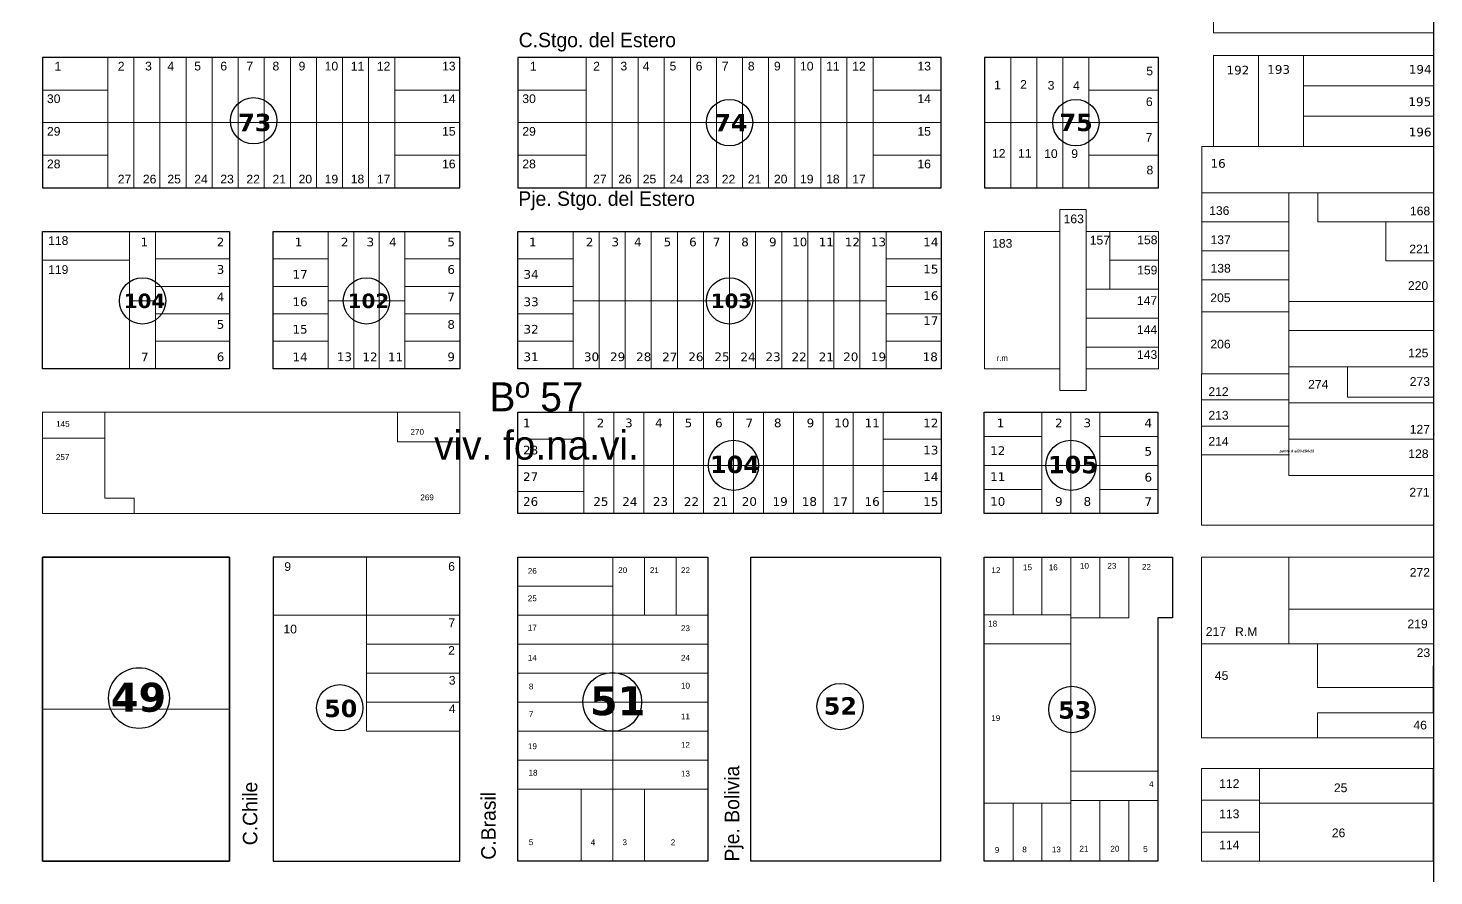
# Model space of a CAD drawing. Header units: millimetres. Extents: x 0 to 6558, y 60 to 10727.
# Drawn here: x 1695 to 2180, y 7617.8 to 7910.3 of the extents above; entities that cross this region are included whole.
import ezdxf

# ---------------------------------------------------------------- set-up
doc = ezdxf.new("R2010")
doc.units = ezdxf.units.MM
for name, color, linetype, lineweight in [('0 NOMBRE DE BARRIOS', 251, 'Continuous', 35), ('0 N° DE PARCELA', 255, 'Continuous', 25), ('0 SIG - PARCELAS', 252, 'Continuous', 18), ('EQUIPAMIENTOS', 10, 'Continuous', 18)]:
    doc.layers.add(name, color=color, linetype=linetype, lineweight=lineweight)
for name, color, linetype in [('0 NOMBRE DE CALLES', 255, 'Continuous'), ('0 N° DE MANZANA', 255, 'Continuous'), ('0 SIG - CHACRAS', 253, 'Continuous'), ('0 SIG - MANZANAS', 253, 'Continuous')]:
    doc.layers.add(name, color=color, linetype=linetype)
doc.layers.add('auxiliares', color=3, linetype='Continuous', plot=False)
doc.styles.get("Standard").update_dxf_attribs({"font": 'arial.ttf'})
doc.styles.add('STYLE1', font='arial.ttf')
doc.styles.add('taller4', font='', dxfattribs={"height": 0.9})
doc.styles.get('taller4').set_extended_font_data('Arial', italic=True, bold=True)

msp = doc.modelspace()

# ---------------------------------------------------------------- linework, layer by layer
at = {"layer": '0 N° DE MANZANA'}
for centre, radius in [((1772.803, 7878.316), 8), ((1936.979, 7877.675), 8), ((2056.479, 7877.675), 8), ((1734.479, 7816.175), 8), ((1811.724, 7816.175), 8), ((1936.979, 7816.175), 8), ((1938.354, 7759.434), 8.656), ((2054.779, 7759.434), 8.656), ((1733.24, 7679.166), 10.478), ((1896.538, 7677.832), 10.128), ((1802.517, 7675.829), 8), ((1975.141, 7676.225), 8), ((2055.085, 7675.215), 8)]:
    msp.add_circle(centre, radius, dxfattribs=at)
at = {"layer": '0 N° DE PARCELA'}
msp.add_point((2179.979, 7770.212), dxfattribs=at)
at = {"layer": '0 SIG - CHACRAS'}
msp.add_lwpolyline([(1199.979, 7425.105), (2179.979, 7425.105), (2179.979, 8400.105), (1199.979, 8400.105)], close=True, dxfattribs=at)
at = {"layer": '0 SIG - MANZANAS'}
for points in [[(1699.979, 7855.175), (1843.979, 7855.175), (1843.979, 7900.175), (1699.979, 7900.175)], [(1863.979, 7855.175), (2009.979, 7855.175), (2009.979, 7900.175), (1863.979, 7900.175)], [(2024.979, 7855.175), (2084.979, 7855.175), (2084.979, 7900.175), (2024.979, 7900.175)], [(1764.479, 7792.745), (1699.979, 7792.745), (1699.979, 7840.175), (1764.479, 7840.175)], [(1843.969, 7792.745), (1779.479, 7792.745), (1779.479, 7840.175), (1843.969, 7840.175)], [(2009.979, 7792.745), (1863.979, 7792.745), (1863.979, 7840.175), (2009.979, 7840.175)], [(1863.979, 7777.745), (2009.979, 7777.745), (2009.979, 7742.817), (1863.979, 7742.817)], [(2024.779, 7777.745), (2084.779, 7777.745), (2084.779, 7742.817), (2024.779, 7742.817)], [(1699.979, 7622.885), (1764.479, 7622.885), (1764.479, 7727.745), (1699.979, 7727.745)], [(1779.479, 7622.885), (1843.979, 7622.885), (1843.979, 7727.745), (1779.479, 7727.745)], [(1863.979, 7727.745), (1929.479, 7727.745), (1929.479, 7622.885), (1863.979, 7622.885)], [(1944.279, 7727.745), (2009.779, 7727.745), (2009.779, 7622.885), (1944.279, 7622.885)]]:
    msp.add_lwpolyline(points, close=True, dxfattribs=at)
for points in [[(1699.979, 7727.745), (1764.479, 7727.745), (1764.479, 7622.885), (1699.979, 7622.885), (1699.979, 7727.745)], [(2024.779, 7727.817), (2089.779, 7727.817), (2089.779, 7706.815), (2084.779, 7706.815), (2084.779, 7622.885), (2024.779, 7622.885), (2024.779, 7727.817)]]:
    msp.add_lwpolyline(points, dxfattribs=at)
at = {"layer": '0 SIG - PARCELAS'}
for points in [[(2103.979, 7908.605), (2179.979, 7908.605), (2179.979, 7921.605), (2103.979, 7921.605)], [(2119.479, 7900.877), (2103.979, 7900.877), (2103.979, 7869.447), (2119.479, 7869.447)], [(2134.979, 7869.447), (2119.479, 7869.447), (2119.479, 7900.877), (2134.979, 7900.877)], [(2179.979, 7900.877), (2134.979, 7900.877), (2134.979, 7890.407), (2179.979, 7890.407)], [(1699.979, 7888.925), (1722.479, 7888.925), (1722.479, 7900.175), (1699.979, 7900.175)], [(1722.479, 7877.675), (1731.479, 7877.675), (1731.479, 7900.175), (1722.479, 7900.175)], [(1731.479, 7877.675), (1740.479, 7877.675), (1740.479, 7900.175), (1731.479, 7900.175)], [(1740.479, 7877.675), (1749.479, 7877.675), (1749.479, 7900.175), (1740.479, 7900.175)], [(1749.479, 7877.675), (1758.479, 7877.675), (1758.479, 7900.175), (1749.479, 7900.175)], [(1758.479, 7877.675), (1767.479, 7877.675), (1767.479, 7900.175), (1758.479, 7900.175)], [(1767.479, 7877.675), (1776.479, 7877.675), (1776.479, 7900.175), (1767.479, 7900.175)], [(1776.479, 7877.675), (1785.479, 7877.675), (1785.479, 7900.175), (1776.479, 7900.175)], [(1785.479, 7877.675), (1794.479, 7877.675), (1794.479, 7900.175), (1785.479, 7900.175)], [(1794.479, 7877.675), (1803.479, 7877.675), (1803.479, 7900.175), (1794.479, 7900.175)], [(1803.479, 7877.675), (1812.479, 7877.675), (1812.479, 7900.175), (1803.479, 7900.175)], [(1812.479, 7877.675), (1821.479, 7877.675), (1821.479, 7900.175), (1812.479, 7900.175)], [(1821.479, 7888.925), (1843.979, 7888.925), (1843.979, 7900.175), (1821.479, 7900.175)], [(1863.979, 7888.925), (1887.479, 7888.925), (1887.479, 7900.175), (1863.979, 7900.175)], [(1887.479, 7877.675), (1896.479, 7877.675), (1896.479, 7900.175), (1887.479, 7900.175)], [(1896.479, 7877.675), (1905.479, 7877.675), (1905.479, 7900.175), (1896.479, 7900.175)], [(1905.479, 7877.675), (1914.479, 7877.675), (1914.479, 7900.175), (1905.479, 7900.175)], [(1914.479, 7877.675), (1923.479, 7877.675), (1923.479, 7900.175), (1914.479, 7900.175)], [(1923.479, 7877.675), (1932.479, 7877.675), (1932.479, 7900.175), (1923.479, 7900.175)], [(1932.479, 7877.675), (1941.479, 7877.675), (1941.479, 7900.175), (1932.479, 7900.175)], [(1941.479, 7877.675), (1950.479, 7877.675), (1950.479, 7900.175), (1941.479, 7900.175)], [(1950.479, 7877.675), (1959.479, 7877.675), (1959.479, 7900.175), (1950.479, 7900.175)], [(1959.479, 7877.675), (1968.479, 7877.675), (1968.479, 7900.175), (1959.479, 7900.175)], [(1968.479, 7877.675), (1977.479, 7877.675), (1977.479, 7900.175), (1968.479, 7900.175)], [(1977.479, 7877.675), (1986.479, 7877.675), (1986.479, 7900.175), (1977.479, 7900.175)], [(1986.479, 7888.925), (2009.979, 7888.925), (2009.979, 7900.175), (1986.479, 7900.175)], [(2024.979, 7877.675), (2033.979, 7877.675), (2033.979, 7900.175), (2024.979, 7900.175)], [(2033.979, 7877.675), (2042.979, 7877.675), (2042.979, 7900.175), (2033.979, 7900.175)], [(2042.979, 7877.675), (2051.979, 7877.675), (2051.979, 7900.175), (2042.979, 7900.175)], [(2051.979, 7877.675), (2060.979, 7877.675), (2060.979, 7900.175), (2051.979, 7900.175)], [(2060.979, 7888.925), (2084.979, 7888.925), (2084.979, 7900.175), (2060.979, 7900.175)], [(1699.979, 7877.675), (1722.479, 7877.675), (1722.479, 7888.925), (1699.979, 7888.925)], [(1821.479, 7877.675), (1843.979, 7877.675), (1843.979, 7888.925), (1821.479, 7888.925)], [(1863.979, 7877.675), (1887.479, 7877.675), (1887.479, 7888.925), (1863.979, 7888.925)], [(1986.479, 7877.675), (2009.979, 7877.675), (2009.979, 7888.925), (1986.479, 7888.925)], [(2060.979, 7877.675), (2084.979, 7877.675), (2084.979, 7888.925), (2060.979, 7888.925)], [(2134.979, 7890.407), (2179.979, 7890.407), (2179.979, 7879.927), (2134.979, 7879.927)], [(1699.979, 7866.425), (1722.479, 7866.425), (1722.479, 7877.675), (1699.979, 7877.675)], [(1722.479, 7855.175), (1731.479, 7855.175), (1731.479, 7877.675), (1722.479, 7877.675)], [(1731.479, 7855.175), (1740.479, 7855.175), (1740.479, 7877.675), (1731.479, 7877.675)], [(1740.479, 7855.175), (1749.479, 7855.175), (1749.479, 7877.675), (1740.479, 7877.675)], [(1749.479, 7855.175), (1758.479, 7855.175), (1758.479, 7877.675), (1749.479, 7877.675)], [(1758.479, 7855.175), (1767.479, 7855.175), (1767.479, 7877.675), (1758.479, 7877.675)], [(1767.479, 7855.175), (1776.479, 7855.175), (1776.479, 7877.675), (1767.479, 7877.675)], [(1776.479, 7855.175), (1785.479, 7855.175), (1785.479, 7877.675), (1776.479, 7877.675)], [(1785.479, 7855.175), (1794.479, 7855.175), (1794.479, 7877.675), (1785.479, 7877.675)], [(1794.479, 7855.175), (1803.479, 7855.175), (1803.479, 7877.675), (1794.479, 7877.675)], [(1803.479, 7855.175), (1812.479, 7855.175), (1812.479, 7877.675), (1803.479, 7877.675)], [(1812.479, 7855.175), (1821.479, 7855.175), (1821.479, 7877.675), (1812.479, 7877.675)], [(1821.479, 7866.425), (1843.979, 7866.425), (1843.979, 7877.675), (1821.479, 7877.675)], [(1863.979, 7866.425), (1887.479, 7866.425), (1887.479, 7877.675), (1863.979, 7877.675)], [(1887.479, 7855.175), (1896.479, 7855.175), (1896.479, 7877.675), (1887.479, 7877.675)], [(1896.479, 7855.175), (1905.479, 7855.175), (1905.479, 7877.675), (1896.479, 7877.675)], [(1905.479, 7855.175), (1914.479, 7855.175), (1914.479, 7877.675), (1905.479, 7877.675)], [(1914.479, 7855.175), (1923.479, 7855.175), (1923.479, 7877.675), (1914.479, 7877.675)], [(1923.479, 7855.175), (1932.479, 7855.175), (1932.479, 7877.675), (1923.479, 7877.675)], [(1932.479, 7855.175), (1941.479, 7855.175), (1941.479, 7877.675), (1932.479, 7877.675)], [(1941.479, 7855.175), (1950.479, 7855.175), (1950.479, 7877.675), (1941.479, 7877.675)], [(1950.479, 7855.175), (1959.479, 7855.175), (1959.479, 7877.675), (1950.479, 7877.675)], [(1959.479, 7855.175), (1968.479, 7855.175), (1968.479, 7877.675), (1959.479, 7877.675)], [(1968.479, 7855.175), (1977.479, 7855.175), (1977.479, 7877.675), (1968.479, 7877.675)], [(1977.479, 7855.175), (1986.479, 7855.175), (1986.479, 7877.675), (1977.479, 7877.675)], [(1986.479, 7866.425), (2009.979, 7866.425), (2009.979, 7877.675), (1986.479, 7877.675)], [(2024.979, 7855.175), (2033.979, 7855.175), (2033.979, 7877.675), (2024.979, 7877.675)], [(2033.979, 7855.175), (2042.979, 7855.175), (2042.979, 7877.675), (2033.979, 7877.675)], [(2042.979, 7855.175), (2051.979, 7855.175), (2051.979, 7877.675), (2042.979, 7877.675)], [(2051.979, 7855.175), (2060.979, 7855.175), (2060.979, 7877.675), (2051.979, 7877.675)], [(2060.979, 7866.425), (2084.979, 7866.425), (2084.979, 7877.675), (2060.979, 7877.675)], [(2179.979, 7879.927), (2134.979, 7879.927), (2134.979, 7869.447), (2179.979, 7869.447)], [(2099.979, 7869.447), (2179.979, 7869.447), (2179.979, 7853.447), (2099.979, 7853.447)], [(1699.979, 7855.175), (1722.479, 7855.175), (1722.479, 7866.425), (1699.979, 7866.425)], [(1821.479, 7855.175), (1843.979, 7855.175), (1843.979, 7866.425), (1821.479, 7866.425)], [(1863.979, 7855.175), (1887.479, 7855.175), (1887.479, 7866.425), (1863.979, 7866.425)], [(1986.479, 7855.175), (2009.979, 7855.175), (2009.979, 7866.425), (1986.479, 7866.425)], [(2060.979, 7855.175), (2084.979, 7855.175), (2084.979, 7866.425), (2060.979, 7866.425)], [(2129.979, 7843.447), (2129.979, 7853.447), (2099.979, 7853.447), (2099.979, 7843.447)], [(2139.979, 7843.447), (2179.979, 7843.447), (2179.979, 7853.447), (2139.979, 7853.447)], [(2059.979, 7785.245), (2050.979, 7785.245), (2050.979, 7847.675), (2059.979, 7847.675)], [(2059.979, 7785.245), (2050.979, 7785.245), (2050.979, 7847.675), (2059.979, 7847.675)], [(2059.979, 7785.245), (2050.979, 7785.245), (2050.979, 7847.675), (2059.979, 7847.675)], [(2129.979, 7833.447), (2129.979, 7843.447), (2099.979, 7843.447), (2099.979, 7833.447)], [(2179.979, 7843.447), (2163.399, 7843.447), (2163.399, 7830.017), (2179.979, 7830.017)], [(1699.979, 7840.175), (1729.979, 7840.175), (1729.979, 7830.175), (1699.979, 7830.175)], [(1699.979, 7840.175), (1729.979, 7840.175), (1729.979, 7830.175), (1699.979, 7830.175)], [(1699.979, 7840.175), (1729.979, 7840.175), (1729.979, 7830.175), (1699.979, 7830.175)], [(1729.979, 7816.175), (1738.979, 7816.175), (1738.979, 7840.175), (1729.979, 7840.175)], [(1738.979, 7830.68), (1764.479, 7830.68), (1764.479, 7840.175), (1738.979, 7840.175)], [(1798.479, 7830.68), (1779.479, 7830.68), (1779.479, 7840.175), (1798.479, 7840.175)], [(1807.309, 7816.175), (1798.479, 7816.175), (1798.479, 7840.175), (1807.309, 7840.175)], [(1816.139, 7816.175), (1807.309, 7816.175), (1807.309, 7840.175), (1816.139, 7840.175)], [(1824.969, 7816.175), (1816.139, 7816.175), (1816.139, 7840.175), (1824.969, 7840.175)], [(1843.969, 7830.68), (1824.969, 7830.68), (1824.969, 7840.175), (1843.969, 7840.175)], [(1882.979, 7830.68), (1863.979, 7830.68), (1863.979, 7840.175), (1882.979, 7840.175)], [(1891.979, 7816.175), (1882.979, 7816.175), (1882.979, 7840.175), (1891.979, 7840.175)], [(1900.979, 7816.175), (1891.979, 7816.175), (1891.979, 7840.175), (1900.979, 7840.175)], [(1909.979, 7816.175), (1900.979, 7816.175), (1900.979, 7840.175), (1909.979, 7840.175)], [(1918.979, 7816.175), (1909.979, 7816.175), (1909.979, 7840.175), (1918.979, 7840.175)], [(1927.979, 7816.175), (1918.979, 7816.175), (1918.979, 7840.175), (1927.979, 7840.175)], [(1936.979, 7816.175), (1927.979, 7816.175), (1927.979, 7840.175), (1936.979, 7840.175)], [(1945.979, 7816.175), (1936.979, 7816.175), (1936.979, 7840.175), (1945.979, 7840.175)], [(1954.979, 7816.175), (1945.979, 7816.175), (1945.979, 7840.175), (1954.979, 7840.175)], [(1963.979, 7816.175), (1954.979, 7816.175), (1954.979, 7840.175), (1963.979, 7840.175)], [(1972.979, 7816.175), (1963.979, 7816.175), (1963.979, 7840.175), (1972.979, 7840.175)], [(1981.979, 7816.175), (1972.979, 7816.175), (1972.979, 7840.175), (1981.979, 7840.175)], [(1990.979, 7816.175), (1981.979, 7816.175), (1981.979, 7840.175), (1990.979, 7840.175)], [(2009.979, 7830.68), (1990.979, 7830.68), (1990.979, 7840.175), (2009.979, 7840.175)], [(2024.979, 7840.175), (2050.979, 7840.175), (2050.979, 7792.745), (2024.979, 7792.745)], [(2059.979, 7820.175), (2068.129, 7820.175), (2068.129, 7840.175), (2059.979, 7840.175)], [(2059.979, 7820.175), (2068.129, 7820.175), (2068.129, 7840.175), (2059.979, 7840.175)], [(2068.129, 7830.175), (2084.979, 7830.175), (2084.979, 7840.175), (2068.129, 7840.175)], [(2068.129, 7830.175), (2084.979, 7830.175), (2084.979, 7840.175), (2068.129, 7840.175)], [(2129.979, 7823.447), (2129.979, 7833.447), (2099.979, 7833.447), (2099.979, 7823.447)], [(1729.979, 7830.175), (1699.979, 7830.175), (1699.979, 7792.745), (1729.979, 7792.745)], [(1738.979, 7821.2), (1764.479, 7821.2), (1764.479, 7830.68), (1738.979, 7830.68)], [(1779.479, 7821.2), (1798.479, 7821.2), (1798.479, 7830.68), (1779.479, 7830.68)], [(1824.969, 7821.2), (1843.969, 7821.2), (1843.969, 7830.68), (1824.969, 7830.68)], [(1863.979, 7821.2), (1882.979, 7821.2), (1882.979, 7830.68), (1863.979, 7830.68)], [(1990.979, 7821.2), (2009.979, 7821.2), (2009.979, 7830.68), (1990.979, 7830.68)], [(2068.129, 7820.175), (2084.979, 7820.175), (2084.979, 7830.175), (2068.129, 7830.175)], [(2068.129, 7820.175), (2084.979, 7820.175), (2084.979, 7830.175), (2068.129, 7830.175)], [(2129.979, 7812.447), (2129.979, 7823.447), (2099.979, 7823.447), (2099.979, 7812.447)], [(1738.979, 7811.72), (1764.479, 7811.72), (1764.479, 7821.2), (1738.979, 7821.2)], [(1779.479, 7811.72), (1798.479, 7811.72), (1798.479, 7821.2), (1779.479, 7821.2)], [(1824.969, 7811.72), (1843.969, 7811.72), (1843.969, 7821.2), (1824.969, 7821.2)], [(1863.979, 7811.72), (1882.979, 7811.72), (1882.979, 7821.2), (1863.979, 7821.2)], [(1990.979, 7811.72), (2009.979, 7811.72), (2009.979, 7821.2), (1990.979, 7821.2)], [(2059.979, 7810.175), (2084.979, 7810.175), (2084.979, 7820.175), (2059.979, 7820.175)], [(2059.979, 7810.175), (2084.979, 7810.175), (2084.979, 7820.175), (2059.979, 7820.175)], [(1729.979, 7792.745), (1738.979, 7792.745), (1738.979, 7816.175), (1729.979, 7816.175)], [(1798.479, 7792.745), (1807.309, 7792.745), (1807.309, 7816.175), (1798.479, 7816.175)], [(1807.309, 7792.745), (1816.139, 7792.745), (1816.139, 7816.175), (1807.309, 7816.175)], [(1816.139, 7792.745), (1824.969, 7792.745), (1824.969, 7816.175), (1816.139, 7816.175)], [(1882.979, 7792.745), (1891.979, 7792.745), (1891.979, 7816.175), (1882.979, 7816.175)], [(1891.979, 7792.745), (1900.979, 7792.745), (1900.979, 7816.175), (1891.979, 7816.175)], [(1900.979, 7792.745), (1909.979, 7792.745), (1909.979, 7816.175), (1900.979, 7816.175)], [(1909.979, 7792.745), (1918.979, 7792.745), (1918.979, 7816.175), (1909.979, 7816.175)], [(1918.979, 7792.745), (1927.979, 7792.745), (1927.979, 7816.175), (1918.979, 7816.175)], [(1927.979, 7792.745), (1936.979, 7792.745), (1936.979, 7816.175), (1927.979, 7816.175)], [(1936.979, 7792.745), (1945.979, 7792.745), (1945.979, 7816.175), (1936.979, 7816.175)], [(1945.979, 7792.745), (1954.979, 7792.745), (1954.979, 7816.175), (1945.979, 7816.175)], [(1954.979, 7792.745), (1963.979, 7792.745), (1963.979, 7816.175), (1954.979, 7816.175)], [(1963.979, 7792.745), (1972.979, 7792.745), (1972.979, 7816.175), (1963.979, 7816.175)], [(1972.979, 7792.745), (1981.979, 7792.745), (1981.979, 7816.175), (1972.979, 7816.175)], [(1981.979, 7792.745), (1990.979, 7792.745), (1990.979, 7816.175), (1981.979, 7816.175)], [(1738.979, 7802.24), (1764.479, 7802.24), (1764.479, 7811.72), (1738.979, 7811.72)], [(1779.479, 7802.24), (1798.479, 7802.24), (1798.479, 7811.72), (1779.479, 7811.72)], [(1824.969, 7802.24), (1843.969, 7802.24), (1843.969, 7811.72), (1824.969, 7811.72)], [(1863.979, 7802.24), (1882.979, 7802.24), (1882.979, 7811.72), (1863.979, 7811.72)], [(1990.979, 7802.24), (2009.979, 7802.24), (2009.979, 7811.72), (1990.979, 7811.72)], [(2059.979, 7800.175), (2084.979, 7800.175), (2084.979, 7810.175), (2059.979, 7810.175)], [(2059.979, 7800.175), (2084.979, 7800.175), (2084.979, 7810.175), (2059.979, 7810.175)], [(2129.979, 7791.017), (2129.979, 7812.447), (2099.979, 7812.447), (2099.979, 7791.017)], [(2179.983, 7805.967), (2129.983, 7805.967), (2129.983, 7793.467), (2179.983, 7793.467)], [(1738.979, 7792.745), (1764.479, 7792.745), (1764.479, 7802.24), (1738.979, 7802.24)], [(1779.479, 7792.745), (1798.479, 7792.745), (1798.479, 7802.24), (1779.479, 7802.24)], [(1824.969, 7792.745), (1843.969, 7792.745), (1843.969, 7802.24), (1824.969, 7802.24)], [(1863.979, 7792.745), (1882.979, 7792.745), (1882.979, 7802.24), (1863.979, 7802.24)], [(1990.979, 7792.745), (2009.979, 7792.745), (2009.979, 7802.24), (1990.979, 7802.24)], [(2059.979, 7792.745), (2084.979, 7792.745), (2084.979, 7800.175), (2059.979, 7800.175)], [(2059.979, 7792.745), (2084.979, 7792.745), (2084.979, 7800.175), (2059.979, 7800.175)], [(2099.779, 7782.017), (2099.779, 7791.017), (2129.979, 7791.017), (2129.979, 7782.017)], [(2150.223, 7793.467), (2129.983, 7793.467), (2129.983, 7780.967), (2179.983, 7780.967), (2179.983, 7782.967), (2150.223, 7782.967)], [(2099.779, 7773.017), (2099.779, 7782.017), (2129.979, 7782.017), (2129.979, 7773.017)], [(2129.983, 7768.467), (2129.983, 7780.967), (2179.983, 7780.967), (2179.979, 7768.467)], [(1863.979, 7777.745), (1886.729, 7777.745), (1886.729, 7768.434), (1863.979, 7768.434)], [(1886.729, 7759.434), (1897.054, 7759.434), (1897.054, 7777.745), (1886.729, 7777.745)], [(1897.054, 7777.745), (1907.379, 7777.745), (1907.379, 7759.434), (1897.054, 7759.434)], [(1907.379, 7759.434), (1917.704, 7759.434), (1917.704, 7777.745), (1907.379, 7777.745)], [(1917.704, 7777.745), (1928.029, 7777.745), (1928.029, 7759.434), (1917.704, 7759.434)], [(1928.029, 7759.434), (1938.354, 7759.434), (1938.354, 7777.745), (1928.029, 7777.745)], [(1938.354, 7777.745), (1948.679, 7777.745), (1948.679, 7759.434), (1938.354, 7759.434)], [(1948.679, 7759.434), (1959.004, 7759.434), (1959.004, 7777.745), (1948.679, 7777.745)], [(1959.004, 7777.745), (1969.329, 7777.745), (1969.329, 7759.434), (1959.004, 7759.434)], [(1969.329, 7759.434), (1979.654, 7759.434), (1979.654, 7777.745), (1969.329, 7777.745)], [(1979.654, 7777.745), (1989.979, 7777.745), (1989.979, 7759.434), (1979.654, 7759.434)], [(2009.979, 7768.434), (1989.979, 7768.434), (1989.979, 7777.745), (2009.979, 7777.745)], [(2044.779, 7769.434), (2024.779, 7769.434), (2024.779, 7777.745), (2044.779, 7777.745)], [(2044.779, 7777.745), (2054.779, 7777.745), (2054.779, 7759.434), (2044.779, 7759.434)], [(2064.779, 7759.434), (2054.779, 7759.434), (2054.779, 7777.745), (2064.779, 7777.745)], [(2064.779, 7777.745), (2084.779, 7777.745), (2084.779, 7769.434), (2064.779, 7769.434)], [(2129.979, 7773.017), (2099.779, 7773.017), (2099.779, 7763.017), (2129.979, 7763.017)], [(1886.729, 7768.434), (1863.979, 7768.434), (1863.979, 7759.434), (1886.729, 7759.434)], [(1989.979, 7759.434), (2009.979, 7759.434), (2009.979, 7768.434), (1989.979, 7768.434)], [(2024.779, 7769.434), (2044.779, 7769.434), (2044.779, 7759.434), (2024.779, 7759.434)], [(2084.779, 7769.434), (2064.779, 7769.434), (2064.779, 7759.434), (2084.779, 7759.434)], [(2129.983, 7755.967), (2129.983, 7768.467), (2179.983, 7768.467), (2179.953, 7755.967)], [(2179.953, 7755.967), (2129.983, 7755.967), (2129.979, 7763.017), (2099.779, 7763.017), (2099.779, 7738.817), (2179.899, 7738.817)], [(1863.979, 7759.434), (1886.729, 7759.434), (1886.729, 7750.434), (1863.979, 7750.434)], [(1897.054, 7742.817), (1886.729, 7742.817), (1886.729, 7759.434), (1897.054, 7759.434)], [(1907.379, 7759.434), (1897.054, 7759.434), (1897.054, 7742.817), (1907.379, 7742.817)], [(1917.704, 7742.817), (1907.379, 7742.817), (1907.379, 7759.434), (1917.704, 7759.434)], [(1928.029, 7759.434), (1917.704, 7759.434), (1917.704, 7742.817), (1928.029, 7742.817)], [(1938.354, 7742.817), (1928.029, 7742.817), (1928.029, 7759.434), (1938.354, 7759.434)], [(1948.679, 7759.434), (1938.354, 7759.434), (1938.354, 7742.817), (1948.679, 7742.817)], [(1959.004, 7742.817), (1948.679, 7742.817), (1948.679, 7759.434), (1959.004, 7759.434)], [(1969.329, 7742.817), (1959.004, 7742.817), (1959.004, 7759.434), (1969.329, 7759.434)], [(1979.654, 7759.434), (1969.329, 7759.434), (1969.329, 7742.817), (1979.654, 7742.817)], [(1989.979, 7742.817), (1979.654, 7742.817), (1979.654, 7759.434), (1989.979, 7759.434)], [(1989.979, 7759.434), (2009.979, 7759.434), (2009.979, 7750.434), (1989.979, 7750.434)], [(2044.779, 7759.434), (2024.779, 7759.434), (2024.779, 7751.122), (2044.779, 7751.122)], [(2054.779, 7759.434), (2044.779, 7759.434), (2044.779, 7742.817), (2054.779, 7742.817)], [(2054.779, 7742.817), (2064.779, 7742.817), (2064.779, 7759.434), (2054.779, 7759.434)], [(2064.779, 7759.434), (2084.779, 7759.434), (2084.779, 7751.122), (2064.779, 7751.122)], [(1886.729, 7750.434), (1863.979, 7750.434), (1863.979, 7742.817), (1886.729, 7742.817)], [(2009.979, 7750.434), (1989.979, 7750.434), (1989.979, 7742.817), (2009.979, 7742.817)], [(2024.779, 7751.122), (2044.779, 7751.122), (2044.779, 7742.817), (2024.779, 7742.817)], [(2064.779, 7751.122), (2084.779, 7751.122), (2084.779, 7742.813), (2064.779, 7742.813)], [(1811.729, 7727.745), (1779.479, 7727.745), (1779.479, 7707.745), (1811.729, 7707.745)], [(1843.979, 7727.745), (1811.729, 7727.745), (1811.729, 7707.745), (1843.979, 7707.745)], [(1863.979, 7727.745), (1896.729, 7727.745), (1896.729, 7717.745), (1863.979, 7717.745)], [(1896.729, 7727.745), (1907.649, 7727.745), (1907.649, 7707.745), (1896.729, 7707.745)], [(1907.649, 7727.745), (1918.569, 7727.745), (1918.569, 7707.745), (1907.649, 7707.745)], [(1918.569, 7727.745), (1929.479, 7727.745), (1929.479, 7707.745), (1918.569, 7707.745)], [(1944.279, 7727.745), (2009.779, 7727.745), (2009.779, 7622.885), (1944.279, 7622.885)], [(2024.779, 7727.817), (2034.779, 7727.817), (2034.779, 7707.817), (2024.779, 7707.817)], [(2034.779, 7727.817), (2044.779, 7727.817), (2044.779, 7707.817), (2034.779, 7707.817)], [(2044.779, 7727.817), (2054.779, 7727.817), (2054.779, 7707.817), (2044.779, 7707.817)], [(2054.779, 7727.817), (2064.779, 7727.817), (2064.779, 7706.887), (2054.779, 7706.887)], [(2064.779, 7727.817), (2074.779, 7727.817), (2074.779, 7706.887), (2064.779, 7706.887)], [(2129.979, 7727.817), (2099.779, 7727.817), (2099.779, 7697.817), (2129.979, 7697.817)], [(2179.865, 7727.817), (2129.979, 7727.817), (2129.979, 7709.817), (2179.809, 7709.817)], [(1863.979, 7717.745), (1896.729, 7717.745), (1896.729, 7707.745), (1863.979, 7707.745)], [(1843.979, 7707.745), (1811.729, 7707.745), (1811.729, 7697.745), (1843.979, 7697.745)], [(1863.979, 7707.745), (1896.729, 7707.745), (1896.729, 7697.745), (1863.979, 7697.745)], [(1896.729, 7707.745), (1929.479, 7707.745), (1929.479, 7697.745), (1896.729, 7697.745)], [(2024.779, 7707.817), (2054.779, 7707.817), (2054.779, 7697.887), (2024.779, 7697.887)], [(2129.979, 7709.817), (2129.979, 7697.817), (2179.809, 7697.817), (2179.842, 7709.817)], [(1843.979, 7697.745), (1811.729, 7697.745), (1811.729, 7687.745), (1843.979, 7687.745)], [(1863.979, 7697.745), (1896.729, 7697.745), (1896.729, 7687.745), (1863.979, 7687.745)], [(1896.729, 7697.745), (1929.479, 7697.745), (1929.479, 7687.745), (1896.729, 7687.745)], [(2024.779, 7697.887), (2054.779, 7697.887), (2054.779, 7642.885), (2024.779, 7642.885)], [(2099.779, 7697.817), (2099.779, 7665.389), (2139.779, 7665.389), (2139.779, 7674.103), (2179.779, 7674.103), (2179.779, 7682.817), (2139.779, 7682.817), (2139.779, 7697.817)], [(2139.779, 7697.817), (2139.779, 7682.817), (2179.779, 7682.817), (2179.809, 7697.817)], [(1843.979, 7687.745), (1811.729, 7687.745), (1811.729, 7677.745), (1843.979, 7677.745)], [(1863.979, 7687.745), (1896.729, 7687.745), (1896.729, 7677.745), (1863.979, 7677.745)], [(1896.729, 7687.745), (1929.479, 7687.745), (1929.479, 7677.745), (1896.729, 7677.745)], [(1843.979, 7677.745), (1811.729, 7677.745), (1811.729, 7667.745), (1843.979, 7667.745)], [(1863.979, 7677.745), (1896.729, 7677.745), (1896.729, 7667.745), (1863.979, 7667.745)], [(1896.729, 7677.745), (1929.479, 7677.745), (1929.479, 7667.745), (1896.729, 7667.745)], [(2139.779, 7674.103), (2179.979, 7674.103), (2179.979, 7665.389), (2139.779, 7665.389)], [(1863.979, 7667.745), (1896.729, 7667.745), (1896.729, 7657.745), (1863.979, 7657.745)], [(1896.729, 7667.745), (1929.479, 7667.745), (1929.479, 7657.745), (1896.729, 7657.745)], [(1863.979, 7657.745), (1896.729, 7657.745), (1896.729, 7647.745), (1863.979, 7647.745)], [(1896.729, 7657.745), (1929.479, 7657.745), (1929.479, 7647.745), (1896.729, 7647.745)], [(2054.779, 7653.887), (2084.779, 7653.887), (2084.779, 7643.815), (2054.779, 7643.815)], [(2099.779, 7654.885), (2119.779, 7654.885), (2119.779, 7643.885), (2099.779, 7643.885)], [(2119.779, 7654.885), (2179.779, 7654.885), (2179.779, 7642.885), (2119.779, 7642.885)], [(1863.979, 7647.745), (1885.809, 7647.745), (1885.809, 7622.885), (1863.979, 7622.885)], [(1885.809, 7647.745), (1896.729, 7647.745), (1896.729, 7622.885), (1885.809, 7622.885)], [(1896.729, 7647.745), (1907.649, 7647.745), (1907.649, 7622.885), (1896.729, 7622.885)], [(1907.649, 7647.745), (1929.479, 7647.745), (1929.479, 7622.885), (1907.649, 7622.885)], [(2054.779, 7643.815), (2064.779, 7643.815), (2064.779, 7622.885), (2054.779, 7622.885)], [(2064.779, 7643.815), (2074.779, 7643.815), (2074.779, 7622.885), (2064.779, 7622.885)], [(2074.779, 7643.815), (2084.779, 7643.815), (2084.779, 7622.885), (2074.779, 7622.885)], [(2099.779, 7643.885), (2119.779, 7643.885), (2119.779, 7632.885), (2099.779, 7632.885)], [(2024.779, 7642.885), (2034.779, 7642.885), (2034.779, 7622.885), (2024.779, 7622.885)], [(2034.779, 7642.885), (2044.779, 7642.885), (2044.779, 7622.885), (2034.779, 7622.885)], [(2044.779, 7642.885), (2054.779, 7642.885), (2054.779, 7622.885), (2044.779, 7622.885)], [(2119.779, 7642.885), (2179.779, 7642.885), (2179.779, 7622.885), (2119.779, 7622.885)], [(2099.779, 7632.885), (2119.779, 7632.885), (2119.779, 7622.885), (2099.779, 7622.885)]]:
    msp.add_lwpolyline(points, close=True, dxfattribs=at)
for points in [[(2179.979, 7816.017), (2179.979, 7830.017), (2163.399, 7830.017), (2163.399, 7843.447), (2139.979, 7843.447), (2139.979, 7853.447), (2129.979, 7853.447), (2129.979, 7816.017), (2179.979, 7816.017)], [(2179.983, 7793.467), (2179.983, 7782.967), (2150.223, 7782.967), (2150.223, 7793.467), (2179.983, 7793.467)], [(1699.979, 7777.745), (1721.479, 7777.745), (1721.479, 7768.825), (1699.979, 7768.825), (1699.979, 7777.745)], [(1721.479, 7777.745), (1822.479, 7777.745), (1822.479, 7767.575), (1843.979, 7767.575), (1843.979, 7742.817), (1731.579, 7742.817), (1731.579, 7748.167), (1721.479, 7748.167), (1721.479, 7777.745)], [(1822.479, 7777.745), (1843.979, 7777.745), (1843.979, 7767.575), (1822.479, 7767.575), (1822.479, 7777.745)], [(1699.979, 7768.825), (1721.479, 7768.825), (1721.479, 7748.167), (1731.579, 7748.167), (1731.579, 7742.817), (1699.979, 7742.817), (1699.979, 7768.825)], [(1699.979, 7727.745), (1764.479, 7727.745), (1764.479, 7675.315), (1699.979, 7675.315), (1699.979, 7727.745)], [(2074.779, 7727.817), (2089.779, 7727.817), (2089.779, 7706.887), (2084.779, 7706.887), (2084.779, 7653.887), (2054.779, 7653.887), (2054.779, 7706.887), (2074.779, 7706.887), (2074.779, 7727.817)], [(1811.729, 7697.745), (1811.729, 7707.745), (1811.729, 7707.745), (1811.729, 7707.745), (1779.479, 7707.745), (1779.479, 7622.885), (1843.979, 7622.885), (1843.979, 7667.745), (1811.729, 7667.745), (1811.729, 7697.745), (1811.729, 7697.745)], [(1811.729, 7697.745), (1811.729, 7707.745), (1811.729, 7707.745), (1811.729, 7707.745), (1779.479, 7707.745), (1779.479, 7622.885), (1843.979, 7622.885), (1843.979, 7667.745), (1811.729, 7667.745), (1811.729, 7697.745), (1811.729, 7697.745)], [(1699.979, 7675.315), (1699.979, 7622.885), (1764.479, 7622.885), (1764.479, 7675.315), (1699.979, 7675.315)]]:
    msp.add_lwpolyline(points, dxfattribs=at)
at = {"layer": 'auxiliares'}
msp.add_line((2179.949, 7755.212), (2179.949, 7755.499), dxfattribs=at)
msp.add_point((2129.979, 7763.017), dxfattribs=at)
at = {"layer": 'EQUIPAMIENTOS'}
for p, q in [((2129.983, 7755.967), (2129.979, 7763.017)), ((2179.953, 7755.967), (2129.983, 7755.967)), ((2129.979, 7709.817), (2179.809, 7709.817))]:
    msp.add_line(p, q, dxfattribs=at)

# ---------------------------------------------------------------- texts
at = {"layer": '0 NOMBRE DE BARRIOS', "linetype": 'Continuous', "lineweight": 25, "insert": (1870.377, 7774.68), "char_height": 10, "width": 338.88889, "attachment_point": 5}
msp.add_mtext('{\\fBankGothic Lt BT|b0|i0|c0|p34;Bº 57 \\Pviv. fo.na.vi.}', dxfattribs=at)
at = {"layer": '0 NOMBRE DE CALLES', "insert": (1864.244, 7905.449), "char_height": 5, "width": 783.33333, "attachment_point": 4}
msp.add_mtext('\\pt10;{\\fBankGothic Lt BT|b0|i0|c0|p34;C.Stgo. del Estero}', dxfattribs=at)
at = {"layer": '0 NOMBRE DE CALLES', "insert": (1864.106, 7850.717), "char_height": 5, "attachment_point": 4}
msp.add_mtext('\\pt10;{\\fBankGothic Lt BT|b0|i0|c0|p34;Pje. Stgo. del Estero}', dxfattribs=at)
at = {"layer": '0 NOMBRE DE CALLES', "char_height": 5, "width": 783.33333, "attachment_point": 4, "rotation": 90}
for s, insert in [('\\pt10;{\\fBankGothic Lt BT|b0|i0|c0|p34;Pje. Bolivia}', (1938.587, 7622.757)), ('\\pt10;{\\fBankGothic Lt BT|b0|i0|c0|p34;C.Chile}', (1771.602, 7628.377)), ('\\pt10;{\\fBankGothic Lt BT|b0|i0|c0|p34;C.Brasil}', (1853.846, 7623.388))]:
    msp.add_mtext(s, dxfattribs=dict(at, insert=insert))
at = {"layer": '0 N° DE MANZANA', "attachment_point": 4}
for s, insert, char_height in [('{\\fVerdana|b1|i0|c0|p34;73}', (1767.479, 7877.675), 6), ('{\\fVerdana|b1|i0|c0|p34;74}', (1931.725, 7877.675), 6), ('{\\fVerdana|b1|i0|c0|p34;75}', (2050.809, 7877.697), 6), ('{\\fVerdana|b1|i0|c0|p34;104}', (1727.994, 7816.151), 5), ('{\\fVerdana|b1|i0|c0|p34;102}', (1805.239, 7816.151), 5), ('{\\fVerdana|b1|i0|c0|p34;103}', (1930.494, 7816.151), 5), ('{\\fVerdana|b1|i0|c0|p34;104}', (1930.269, 7759.714), 6), ('{\\fVerdana|b1|i0|c0|p34;105}', (2046.894, 7759.658), 6), ('{\\fVerdana|b1|i0|c0|p34;49}', (1723.525, 7679.357), 10), ('{\\fVerdana|b1|i0|c0|p34;51}', (1888.833, 7678.152), 10), ('{\\fVerdana|b1|i0|c0|p34;50}', (1797.107, 7675.538), 6), ('{\\fVerdana|b1|i0|c0|p34;52}', (1969.472, 7676.393), 6), ('{\\fVerdana|b1|i0|c0|p34;53}', (2050.337, 7674.998), 6)]:
    msp.add_mtext(s, dxfattribs=dict(at, insert=insert, char_height=char_height))
at = {"layer": '0 N° DE PARCELA', "style": 'STYLE1'}
for s, insert, char_height, attachment_point in [('1', (1704.099, 7897.158), 3, 4), ('2', (1725.934, 7897.158), 3, 4), ('3', (1735.345, 7897.158), 3, 4), ('4', (1743.041, 7897.158), 3, 4), ('5', (1752.303, 7897.158), 3, 4), ('6', (1761.303, 7897.158), 3, 4), ('7', (1770.303, 7897.158), 3, 4), ('8', (1779.303, 7897.158), 3, 4), ('9', (1788.303, 7897.158), 3, 4), ('10', (1797.303, 7897.158), 3, 4), ('11', (1806.303, 7897.158), 3, 4), ('12', (1815.303, 7897.158), 3, 4), ('13', (1837.803, 7897.158), 3, 4), ('1', (1868.099, 7897.158), 3, 4), ('2', (1889.934, 7897.158), 3, 4), ('3', (1899.345, 7897.158), 3, 4), ('4', (1907.041, 7897.158), 3, 4), ('5', (1916.303, 7897.158), 3, 4), ('6', (1925.303, 7897.158), 3, 4), ('7', (1934.303, 7897.158), 3, 4), ('8', (1943.303, 7897.158), 3, 4), ('9', (1952.303, 7897.158), 3, 4), ('10', (1961.303, 7897.158), 3, 4), ('11', (1970.303, 7897.158), 3, 4), ('12', (1979.303, 7897.158), 3, 4), ('13', (2001.803, 7897.158), 3, 4), ('5', (2080.761, 7895.5), 3, 4), ('{\\fVerdana|b0|i0|c0|p34;192}', (2108.438, 7895.76), 3, 4), ('{\\fVerdana|b0|i0|c0|p34;193}', (2122.484, 7895.988), 3, 4), ('{\\fVerdana|b0|i0|c0|p34;194}', (2171.336, 7896.031), 3, 4), ('1', (2028.255, 7890.692), 3, 4), ('2', (2037.248, 7890.866), 3, 4), ('3', (2046.74, 7890.527), 3, 4), ('4', (2055.483, 7890.447), 3, 4), ('30', (1706.154, 7885.908), 3, 6), ('14', (1837.803, 7885.908), 3, 4), ('30', (1870.154, 7885.908), 3, 6), ('14', (2001.803, 7885.908), 3, 4), ('6', (2080.637, 7884.895), 3, 4), ('{\\fVerdana|b0|i0|c0|p34;195}', (2171.199, 7884.856), 3, 4), ('29', (1706.154, 7874.658), 3, 6), ('15', (1837.803, 7874.658), 3, 4), ('29', (1870.154, 7874.658), 3, 6), ('15', (2001.803, 7874.658), 3, 4), ('7', (2080.522, 7872.588), 3, 4), ('{\\fVerdana|b0|i0|c0|p34;196}', (2171.305, 7874.406), 3, 4), ('12', (2027.537, 7867.066), 3, 4), ('11', (2036.512, 7867.066), 3, 4), ('10', (2045.523, 7866.955), 3, 4), ('9', (2054.868, 7866.953), 3, 4), ('28', (1706.154, 7863.408), 3, 6), ('16', (1837.803, 7863.408), 3, 4), ('28', (1870.154, 7863.408), 3, 6), ('16', (2001.803, 7863.408), 3, 4), ('8', (2080.835, 7861.317), 3, 4), ('{\\fVerdana|b0|i0|c0|p34;16}', (2102.924, 7863.575), 3, 4), ('168', (2171.726, 7847.185), 3, 4), ('221', (2171.492, 7834.081), 3, 4), ('220', (2171.024, 7821.446), 3, 4), ('205', (2102.841, 7817.224), 3, 4), ('206', (2102.869, 7801.26), 3, 4), ('125', (2171.097, 7798.172), 3, 4), ('273', (2171.648, 7788.345), 3, 4), ('212', (2102.179, 7784.897), 3, 4), ('274', (2136.592, 7787.396), 3, 4), ('{\\fArial|b0|i0|c238|p34;1}45', (1704.645, 7773.719), 2, 4), ('213', (2102.179, 7776.712), 3, 4), ('270', (1826.9, 7770.975), 2, 4), ('127', (2171.648, 7771.902), 3, 4), ('214', (2102.179, 7767.741), 3, 4), ('128', (2171.147, 7763.435), 3, 4), ('257', (1704.572, 7762.296), 2, 4), ('271', (2171.519, 7750.181), 3, 4), ('269', (1830.309, 7748.374), 2, 4), ('9', (1783.378, 7724.495), 3, 4), ('6', (1839.925, 7724.567), 3, 4), ('26', (1867.384, 7723.011), 2, 4), ('20', (1898.576, 7723.27), 2, 4), ('{\\fArial|b0|i0|c238|p34;2}1', (1909.49, 7723.27), 2, 4), ('{\\fArial|b0|i0|c238|p34;2}2', (1920.22, 7723.27), 2, 4), ('12', (2027.33, 7723.284), 2, 4), ('15', (2038.227, 7724.262), 2, 4), ('16', (2047.111, 7724.262), 2, 4), ('10', (2057.871, 7724.759), 2, 4), ('23', (2067.332, 7724.759), 2, 4), ('22', (2079.261, 7724.412), 2, 4), ('{\\fArial|b0|i0|c238|p34;2}72', (2171.644, 7722.524), 3, 4), ('25', (1867.384, 7713.561), 2, 4), ('7', (1839.995, 7705.114), 3, 4), ('10', (1783.08, 7702.947), 3, 4), ('{\\fArial|b0|i0|c238|p34;1}7', (1867.384, 7703.447), 2, 4), ('{\\fArial|b0|i0|c238|p34;2}3', (1920.22, 7703.232), 2, 4), ('18', (2026.211, 7704.831), 2, 4), ('{\\fArial|b0|i0|c238|p34;2}17', (2101.278, 7702.116), 3, 4), ('R.M', (2111.388, 7702.052), 3, 4), ('{\\fArial|b0|i0|c238|p34;2}19', (2170.85, 7704.724), 3, 4), ('2', (1839.907, 7695.594), 3, 4), ('14', (1867.384, 7693.063), 2, 4), ('{\\fArial|b0|i0|c238|p34;2}4', (1920.22, 7693.063), 2, 4), ('{\\fArial|b0|i0|c238|p34;2}3', (2174.045, 7694.785), 3, 4), ('45', (2104.42, 7686.914), 3, 4), ('3', (1840.124, 7685.273), 3, 4), ('{\\fArial|b0|i0|c238|p34;8}', (1867.744, 7683.139), 2, 4), ('10', (1920.22, 7683.402), 2, 4), ('4', (1840.145, 7675.467), 3, 4), ('7', (1867.744, 7673.598), 2, 4), ('{\\fArial|b0|i0|c238|p34;1}1', (1920.22, 7672.823), 2, 4), ('19', (2027.267, 7672.227), 2, 4), ('46', (2172.91, 7669.814), 3, 4), ('19', (1867.427, 7662.526), 2, 4), ('{\\fArial|b0|i0|c238|p34;1}2', (1920.22, 7662.998), 2, 4), ('18', (1867.63, 7653.39), 2, 4), ('{\\fArial|b0|i0|c238|p34;1}3', (1920.22, 7653.097), 2, 4), ('4', (2081.724, 7649.458), 2, 4), ('112', (2105.9, 7649.65), 3, 4), ('25', (2145.487, 7648.178), 3, 4), ('113', (2105.9, 7639.193), 3, 4), ('26', (2144.771, 7632.64), 3, 4), ('5', (1867.744, 7629.405), 2, 4), ('4', (1889.078, 7629.405), 2, 4), ('3', (1900.05, 7629.405), 2, 4), ('2', (1916.711, 7629.405), 2, 4), ('114', (2105.9, 7628.475), 3, 4), ('9', (2028.496, 7626.75), 2, 4), ('8', (2037.974, 7626.918), 2, 4), ('13', (2048.185, 7626.918), 2, 4), ('21', (2057.693, 7627.187), 2, 4), ('20', (2068.371, 7627.187), 2, 4), ('5', (2079.69, 7627.077), 2, 4)]:
    msp.add_mtext(s, dxfattribs=dict(at, insert=insert, char_height=char_height, attachment_point=attachment_point))
at = {"layer": '0 N° DE PARCELA', "char_height": 3, "attachment_point": 4, "rotation": 0, "style": 'STYLE1'}
for s, insert in [('27', (1725.934, 7858.191)), ('26', (1734.585, 7858.191)), ('25', (1743.041, 7858.191)), ('24', (1752.303, 7858.191)), ('23', (1761.303, 7858.191)), ('22', (1770.303, 7858.191)), ('21', (1779.303, 7858.191)), ('20', (1788.303, 7858.191)), ('19', (1797.303, 7858.191)), ('18', (1806.303, 7858.191)), ('17', (1815.303, 7858.191)), ('27', (1889.934, 7858.191)), ('26', (1898.585, 7858.191)), ('25', (1907.041, 7858.191)), ('24', (1916.303, 7858.191)), ('23', (1925.303, 7858.191)), ('22', (1934.303, 7858.191)), ('21', (1943.303, 7858.191)), ('20', (1952.303, 7858.191)), ('19', (1961.303, 7858.191)), ('18', (1970.303, 7858.191)), ('17', (1979.303, 7858.191)), ('136', (2102.447, 7847.308)), ('163', (2052.231, 7844.457)), ('118', (1701.893, 7836.965)), ('{\\fVerdana|b0|i0|c0|p34;1}', (1733.779, 7836.481)), ('{\\fVerdana|b0|i0|c0|p34;2}', (1760.062, 7836.481)), ('{\\fVerdana|b0|i0|c0|p34;1}', (1786.985, 7836.481)), ('{\\fVerdana|b0|i0|c0|p34;2}', (1802.892, 7836.481)), ('{\\fVerdana|b0|i0|c0|p34;3}', (1811.755, 7836.481)), ('{\\fVerdana|b0|i0|c0|p34;4}', (1819.531, 7836.481)), ('{\\fVerdana|b0|i0|c0|p34;5}', (1839.629, 7836.481)), ('{\\fVerdana|b0|i0|c0|p34;1}', (1867.779, 7836.481)), ('{\\fVerdana|b0|i0|c0|p34;2}', (1887.392, 7836.481)), ('{\\fVerdana|b0|i0|c0|p34;3}', (1896.255, 7836.481)), ('{\\fVerdana|b0|i0|c0|p34;4}', (1904.031, 7836.481)), ('{\\fVerdana|b0|i0|c0|p34;5}', (1914.233, 7836.481)), ('{\\fVerdana|b0|i0|c0|p34;6}', (1923.042, 7836.481)), ('{\\fVerdana|b0|i0|c0|p34;7}', (1931.21, 7836.481)), ('{\\fVerdana|b0|i0|c0|p34;8}', (1941.019, 7836.481)), ('{\\fVerdana|b0|i0|c0|p34;9}', (1950.61, 7836.481)), ('{\\fVerdana|b0|i0|c0|p34;10}', (1958.574, 7836.481)), ('{\\fVerdana|b0|i0|c0|p34;11}', (1967.743, 7836.481)), ('{\\fVerdana|b0|i0|c0|p34;12}', (1976.743, 7836.481)), ('{\\fVerdana|b0|i0|c0|p34;13}', (1985.743, 7836.481)), ('{\\fVerdana|b0|i0|c0|p34;14}', (2003.814, 7836.481)), ('183', (2027.572, 7836.003)), ('157', (2061.241, 7837.114)), ('158', (2077.624, 7837.216)), ('137', (2102.916, 7837.247)), ('119', (1701.893, 7826.965)), ('{\\fVerdana|b0|i0|c0|p34;3}', (1760.062, 7826.986)), ('{\\fVerdana|b0|i0|c0|p34;6}', (1839.629, 7826.986)), ('{\\fVerdana|b0|i0|c0|p34;15}', (2003.814, 7827.118)), ('159', (2077.608, 7826.781)), ('138', (2102.916, 7827.419)), ('{\\fVerdana|b0|i0|c0|p34;17}', (1786.191, 7825.315)), ('{\\fVerdana|b0|i0|c0|p34;34}', (1865.898, 7825.315)), ('{\\fVerdana|b0|i0|c0|p34;4}', (1760.062, 7817.506)), ('{\\fVerdana|b0|i0|c0|p34;7}', (1839.629, 7817.506)), ('{\\fVerdana|b0|i0|c0|p34;16}', (2003.814, 7817.936)), ('{\\fVerdana|b0|i0|c0|p34;16}', (1786.191, 7815.835)), ('{\\fVerdana|b0|i0|c0|p34;33}', (1865.898, 7815.835)), ('147', (2077.525, 7816.306)), ('{\\fVerdana|b0|i0|c0|p34;5}', (1760.062, 7808.026)), ('{\\fVerdana|b0|i0|c0|p34;8}', (1839.629, 7808.026)), ('{\\fVerdana|b0|i0|c0|p34;17}', (2003.814, 7809.362)), ('{\\fVerdana|b0|i0|c0|p34;15}', (1786.191, 7806.355)), ('{\\fVerdana|b0|i0|c0|p34;32}', (1865.898, 7806.355)), ('144', (2077.547, 7806.279)), ('143', (2077.547, 7797.635)), ('{\\fVerdana|b0|i0|c0|p34;7}', (1733.954, 7796.868)), ('{\\fVerdana|b0|i0|c0|p34;6}', (1760.062, 7796.868)), ('{\\fVerdana|b0|i0|c0|p34;14}', (1786.191, 7796.86)), ('{\\fVerdana|b0|i0|c0|p34;13}', (1801.485, 7796.86)), ('{\\fVerdana|b0|i0|c0|p34;12}', (1810.315, 7796.86)), ('{\\fVerdana|b0|i0|c0|p34;11}', (1819.145, 7796.86)), ('{\\fVerdana|b0|i0|c0|p34;9}', (1839.629, 7796.87)), ('{\\fVerdana|b0|i0|c0|p34;31}', (1865.898, 7796.86)), ('{\\fVerdana|b0|i0|c0|p34;30}', (1886.755, 7796.86)), ('{\\fVerdana|b0|i0|c0|p34;29}', (1895.755, 7796.86)), ('{\\fVerdana|b0|i0|c0|p34;28}', (1904.755, 7796.86)), ('{\\fVerdana|b0|i0|c0|p34;27}', (1913.755, 7796.86)), ('{\\fVerdana|b0|i0|c0|p34;26}', (1922.755, 7796.86)), ('{\\fVerdana|b0|i0|c0|p34;25}', (1931.755, 7796.86)), ('{\\fVerdana|b0|i0|c0|p34;24}', (1940.755, 7796.86)), ('{\\fVerdana|b0|i0|c0|p34;23}', (1949.381, 7796.86)), ('{\\fVerdana|b0|i0|c0|p34;22}', (1958.381, 7796.86)), ('{\\fVerdana|b0|i0|c0|p34;21}', (1967.755, 7796.86)), ('{\\fVerdana|b0|i0|c0|p34;20}', (1976.194, 7796.86)), ('{\\fVerdana|b0|i0|c0|p34;19}', (1985.755, 7796.86)), ('{\\fVerdana|b0|i0|c0|p34;18}', (2003.614, 7796.86)), ('{\\fVerdana|b0|i0|c0|p34;1}', (1865.707, 7774.051)), ('{\\fVerdana|b0|i0|c0|p34;2}', (1891.142, 7774.051)), ('{\\fVerdana|b0|i0|c0|p34;3}', (1900.951, 7774.051)), ('{\\fVerdana|b0|i0|c0|p34;4}', (1911.281, 7774.051)), ('{\\fVerdana|b0|i0|c0|p34;5}', (1921.482, 7774.051)), ('{\\fVerdana|b0|i0|c0|p34;6}', (1931.986, 7774.051)), ('{\\fVerdana|b0|i0|c0|p34;7}', (1942.49, 7774.051)), ('{\\fVerdana|b0|i0|c0|p34;8}', (1952.299, 7774.051)), ('{\\fVerdana|b0|i0|c0|p34;9}', (1963.584, 7774.051)), ('{\\fVerdana|b0|i0|c0|p34;10}', (1973.083, 7774.051)), ('{\\fVerdana|b0|i0|c0|p34;11}', (1983.586, 7774.051)), ('{\\fVerdana|b0|i0|c0|p34;12}', (2003.814, 7774.051)), ('{\\fVerdana|b0|i0|c0|p34;1}', (2029.171, 7774.051)), ('{\\fVerdana|b0|i0|c0|p34;2}', (2049.29, 7774.051)), ('{\\fVerdana|b0|i0|c0|p34;3}', (2059.1, 7774.051)), ('{\\fVerdana|b0|i0|c0|p34;4}', (2080.147, 7774.051)), ('{\\fVerdana|b0|i0|c0|p34;28}', (1865.729, 7764.688)), ('{\\fVerdana|b0|i0|c0|p34;13}', (2003.814, 7764.688)), ('{\\fVerdana|b0|i0|c0|p34;12}', (2026.887, 7764.519)), ('{\\fVerdana|b0|i0|c0|p34;5}', (2080.147, 7764.244)), ('{\\fVerdana|b0|i0|c0|p34;27}', (1865.729, 7755.506)), ('{\\fVerdana|b0|i0|c0|p34;14}', (2003.814, 7755.506)), ('{\\fVerdana|b0|i0|c0|p34;11}', (2026.887, 7755.528)), ('{\\fVerdana|b0|i0|c0|p34;6}', (2080.147, 7755.324)), ('{\\fVerdana|b0|i0|c0|p34;26}', (1865.729, 7746.932)), ('{\\fVerdana|b0|i0|c0|p34;25}', (1889.976, 7746.932)), ('{\\fVerdana|b0|i0|c0|p34;24}', (1899.983, 7746.932)), ('{\\fVerdana|b0|i0|c0|p34;23}', (1910.532, 7746.932)), ('{\\fVerdana|b0|i0|c0|p34;22}', (1921.224, 7746.932)), ('{\\fVerdana|b0|i0|c0|p34;21}', (1931.224, 7746.932)), ('{\\fVerdana|b0|i0|c0|p34;20}', (1941.199, 7746.932)), ('{\\fVerdana|b0|i0|c0|p34;19}', (1951.82, 7746.932)), ('{\\fVerdana|b0|i0|c0|p34;18}', (1961.904, 7746.932)), ('{\\fVerdana|b0|i0|c0|p34;17}', (1972.597, 7746.932)), ('{\\fVerdana|b0|i0|c0|p34;16}', (1983.577, 7746.932)), ('{\\fVerdana|b0|i0|c0|p34;15}', (2003.814, 7746.932)), ('{\\fVerdana|b0|i0|c0|p34;10}', (2026.887, 7746.955)), ('{\\fVerdana|b0|i0|c0|p34;9}', (2049.279, 7746.955)), ('{\\fVerdana|b0|i0|c0|p34;8}', (2059.115, 7746.955)), ('{\\fVerdana|b0|i0|c0|p34;7}', (2080.147, 7746.955))]:
    msp.add_mtext(s, dxfattribs=dict(at, insert=insert))
at = {"layer": 'auxiliares', "insert": (2138.65, 7764.267), "char_height": 0.9, "attachment_point": 6, "style": 'taller4'}
msp.add_mtext('punto A s/20-184-13', dxfattribs=at)
at = {"layer": 'EQUIPAMIENTOS', "insert": (2027.151, 7796.455), "char_height": 2, "width": 75, "attachment_point": 4}
msp.add_mtext('\\pi-6,l8,t8;{\\fBankGothic Lt BT|b0|i0|c0|p34;r.m}', dxfattribs=at)

doc.saveas('drawing.dxf')
